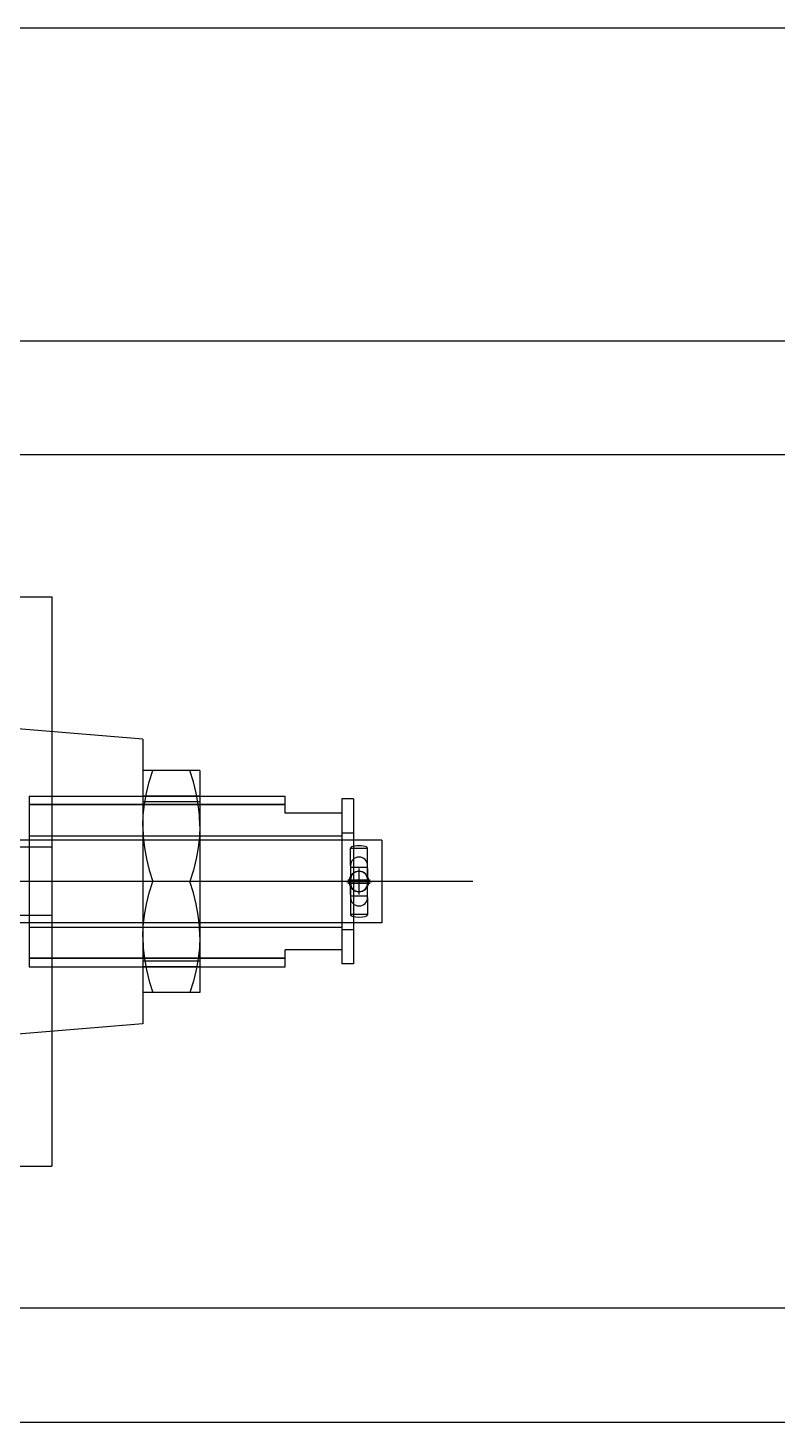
# Model space of a CAD drawing. Header units: millimetres. Extents: x -47382 to 204618, y -51045 to 127155.
# Drawn here: x 137850.4 to 137982.1, y 28276.9 to 28521.9 of the extents above; entities that cross this region are included whole.
import ezdxf

# ---------------------------------------------------------------- set-up
doc = ezdxf.new("R2010")
doc.units = ezdxf.units.MM
doc.header["$LTSCALE"] = 300
doc.header["$MEASUREMENT"] = 0
doc.layers.get('0').update_dxf_attribs({"linetype": 'CONTINUOUS'})
doc.layers.add('A-DETL-PEN8', color=8, linetype='CONTINUOUS')

# ---------------------------------------------------------------- blocks, each defined once
blk = doc.blocks.new('G$C69974227')
at = {"layer": 'A-DETL-PEN8'}
for p, q in [((2810.27, 4095.44, 51500), (5150.27, 4095.44, 51500)), ((5150.27, 4075.44, 51500), (2810.27, 4075.44, 51500)), ((2839.47, 4050.44, 51500), (2924.47, 4050.44, 51500)), ((2924.47, 4050.44, 51500), (2924.47, 4026.77, 51500)), ((2940.47, 4025.44, 51500), (2914.62, 4027.59, 51500)), ((2924.47, 4026.77, 51500), (2924.47, 4006.44, 51500)), ((2940.47, 4025.44, 51500), (2940.47, 4012.42, 51500)), ((2940.47, 4019.92, 51500), (2940.47, 4010.18, 51500)), ((2942.21, 4019.92, 51500), (2940.47, 4019.92, 51500)), ((2941.6, 4017.93, 51500), (2942.21, 4019.92, 51500)), ((2941.6, 4017.93, 51500), (2942.21, 4019.92, 51500)), ((2948.73, 4019.92, 51500), (2942.21, 4019.92, 51500)), ((2949.34, 4017.93, 51500), (2948.73, 4019.92, 51500)), ((2949.34, 4017.93, 51500), (2948.73, 4019.92, 51500)), ((2950.47, 4019.92, 51500), (2948.73, 4019.92, 51500)), ((2950.47, 4019.92, 51500), (2950.47, 4010.18, 51500)), ((2940.76, 4014.01, 51500), (2941.11, 4015.95, 51500)), ((2940.76, 4014.01, 51500), (2941.11, 4015.95, 51500)), ((2941.11, 4015.95, 51500), (2941.6, 4017.93, 51500)), ((2941.11, 4015.95, 51500), (2941.6, 4017.93, 51500)), ((2949.83, 4015.95, 51500), (2949.34, 4017.93, 51500)), ((2949.83, 4015.95, 51500), (2949.34, 4017.93, 51500)), ((2950.18, 4014.01, 51500), (2949.83, 4015.95, 51500)), ((2950.18, 4014.01, 51500), (2949.83, 4015.95, 51500)), ((2920.47, 4015.44, 51500), (2920.47, 3985.44, 51500)), ((2920.47, 4015.44, 51500), (2950.47, 4015.44, 51500)), ((2920.47, 4013.94, 51500), (2950.47, 4013.94, 51500)), ((2965.47, 4013.94, 51500), (2920.47, 4013.94, 51500)), ((2950.47, 4015.44, 51500), (2940.47, 4015.44, 51500)), ((2950.47, 4014.44, 51500), (2940.47, 4014.44, 51500)), ((2940.54, 4012.09, 51500), (2940.76, 4014.01, 51500)), ((2940.54, 4012.09, 51500), (2940.76, 4014.01, 51500)), ((2950.4, 4012.09, 51500), (2950.18, 4014.01, 51500)), ((2950.4, 4012.09, 51500), (2950.18, 4014.01, 51500)), ((2950.47, 4015.44, 51500), (2965.47, 4015.44, 51500)), ((2950.47, 4013.94, 51500), (2965.47, 4013.94, 51500)), ((2965.47, 4012.44, 51500), (2965.47, 4015.44, 51500)), ((2975.47, 4014.94, 51500), (2975.47, 3985.94, 51500)), ((2977.47, 4014.94, 51500), (2975.47, 4014.94, 51500)), ((2977.47, 4014.94, 51500), (2977.47, 4004.36, 51500)), ((2940.47, 4012.42, 51500), (2940.47, 3975.44, 51500)), ((2940.47, 4010.18, 51500), (2940.54, 4012.09, 51500)), ((2940.47, 4010.18, 51500), (2940.54, 4012.09, 51500)), ((2950.47, 4010.18, 51500), (2950.4, 4012.09, 51500)), ((2950.47, 4010.18, 51500), (2950.4, 4012.09, 51500)), ((2975.47, 4012.44, 51500), (2965.47, 4012.44, 51500)), ((2975.47, 4012.44, 51500), (2975.47, 3988.44, 51500)), ((2920.47, 4008.44, 51500), (2975.47, 4008.44, 51500)), ((2940.47, 4010.18, 51500), (2940.54, 4008.27, 51500)), ((2940.47, 4010.18, 51500), (2940.54, 4008.27, 51500)), ((2940.47, 4010.18, 51500), (2940.47, 3990.7, 51500)), ((2940.54, 4008.27, 51500), (2940.76, 4006.35, 51500)), ((2940.54, 4008.27, 51500), (2940.76, 4006.35, 51500)), ((2950.4, 4008.27, 51500), (2950.18, 4006.35, 51500)), ((2950.4, 4008.27, 51500), (2950.18, 4006.35, 51500)), ((2950.47, 4010.18, 51500), (2950.4, 4008.27, 51500)), ((2950.47, 4010.18, 51500), (2950.4, 4008.27, 51500)), ((2950.47, 4010.18, 51500), (2950.47, 3990.7, 51500)), ((2977.47, 4008.94, 51500), (2975.47, 4008.94, 51500)), ((2977.47, 4007.69, 51500), (2872.47, 4007.69, 51500)), ((2924.47, 4006.44, 51500), (2913.81, 4006.44, 51500)), ((2924.47, 4006.44, 51500), (2924.47, 3994.44, 51500)), ((2940.76, 4006.35, 51500), (2941.11, 4004.41, 51500)), ((2940.76, 4006.35, 51500), (2941.11, 4004.41, 51500)), ((2950.18, 4006.35, 51500), (2949.83, 4004.41, 51500)), ((2950.18, 4006.35, 51500), (2949.83, 4004.41, 51500)), ((2976.97, 4003.24, 51500), (2976.97, 4006.31, 51500)), ((2979.97, 4006.23, 51500), (2976.97, 4006.23, 51500)), ((2982.47, 4007.69, 51500), (2977.47, 4007.69, 51500)), ((2979.97, 4003.24, 51500), (2979.97, 4006.31, 51500)), ((2982.47, 4007.69, 51500), (2982.47, 4003.91, 51500)), ((2941.11, 4004.41, 51500), (2941.6, 4002.44, 51500)), ((2941.11, 4004.41, 51500), (2941.6, 4002.44, 51500)), ((2949.83, 4004.41, 51500), (2949.34, 4002.44, 51500)), ((2949.83, 4004.41, 51500), (2949.34, 4002.44, 51500)), ((2977.47, 4004.36, 51500), (2977.47, 3996.52, 51500)), ((2982.47, 4003.91, 51500), (2982.47, 3993.19, 51500)), ((2941.6, 4002.44, 51500), (2942.21, 4000.44, 51500)), ((2941.6, 4002.44, 51500), (2942.21, 4000.44, 51500)), ((2949.34, 4002.44, 51500), (2948.73, 4000.44, 51500)), ((2949.34, 4002.44, 51500), (2948.73, 4000.44, 51500)), ((2976.97, 4003.24, 51500), (2976.97, 4000.44, 51500)), ((2976.97, 4002.94, 51500), (2979.97, 4002.94, 51500)), ((2976.97, 4002.71, 51500), (2976.97, 4000.98, 51500)), ((2978.47, 3998.16, 51500), (2978.47, 4002.71, 51500)), ((2978.47, 3998.79, 51500), (2978.47, 4002.69, 51500)), ((2978.47, 3998.19, 51500), (2978.47, 4002.09, 51500)), ((2979.97, 4000.44, 51500), (2979.97, 4003.24, 51500)), ((2979.97, 4002.71, 51500), (2979.97, 4002.94, 51500)), ((2979.97, 4002.71, 51500), (2979.97, 4000.98, 51500)), ((2998.47, 4000.44, 51500), (2806.47, 4000.44, 51500)), ((2941.11, 3996.47, 51500), (2941.6, 3998.44, 51500)), ((2941.11, 3996.47, 51500), (2941.6, 3998.44, 51500)), ((2941.6, 3998.44, 51500), (2942.21, 4000.44, 51500)), ((2941.6, 3998.44, 51500), (2942.21, 4000.44, 51500)), ((2948.73, 4000.44, 51500), (2942.21, 4000.44, 51500)), ((2948.73, 4000.44, 51500), (2942.21, 4000.44, 51500)), ((2949.34, 3998.44, 51500), (2948.73, 4000.44, 51500)), ((2949.34, 3998.44, 51500), (2948.73, 4000.44, 51500)), ((2949.83, 3996.47, 51500), (2949.34, 3998.44, 51500)), ((2949.83, 3996.47, 51500), (2949.34, 3998.44, 51500)), ((2976.19, 4000.44, 51500), (2980.74, 4000.44, 51500)), ((2976.52, 4000.74, 51500), (2980.42, 4000.74, 51500)), ((2976.52, 4000.14, 51500), (2980.42, 4000.14, 51500)), ((2976.97, 4000.44, 51500), (2976.97, 3997.64, 51500)), ((2979.97, 4000.44, 51500), (2976.97, 4000.44, 51500)), ((2979.97, 4000.44, 51500), (2976.97, 4000.44, 51500)), ((2976.97, 3998.17, 51500), (2976.97, 3999.89, 51500)), ((2979.97, 3997.64, 51500), (2979.97, 4000.44, 51500)), ((2979.97, 3998.17, 51500), (2979.97, 3999.89, 51500)), ((2940.76, 3994.52, 51500), (2941.11, 3996.47, 51500)), ((2940.76, 3994.52, 51500), (2941.11, 3996.47, 51500)), ((2950.18, 3994.52, 51500), (2949.83, 3996.47, 51500)), ((2950.18, 3994.52, 51500), (2949.83, 3996.47, 51500)), ((2976.97, 3998.17, 51500), (2976.97, 3997.94, 51500)), ((2976.97, 3997.94, 51500), (2979.97, 3997.94, 51500)), ((2976.97, 3997.64, 51500), (2976.97, 3994.56, 51500)), ((2977.47, 3996.52, 51500), (2977.47, 3985.94, 51500)), ((2979.97, 3997.64, 51500), (2979.97, 3994.56, 51500)), ((2924.47, 3994.44, 51500), (2913.81, 3994.44, 51500)), ((2924.47, 3994.44, 51500), (2924.47, 3974.1, 51500)), ((2940.54, 3992.6, 51500), (2940.76, 3994.52, 51500)), ((2940.54, 3992.6, 51500), (2940.76, 3994.52, 51500)), ((2950.4, 3992.6, 51500), (2950.18, 3994.52, 51500)), ((2950.4, 3992.6, 51500), (2950.18, 3994.52, 51500)), ((2979.97, 3994.64, 51500), (2976.97, 3994.64, 51500)), ((2977.47, 3993.19, 51500), (2872.47, 3993.19, 51500)), ((2920.47, 3992.44, 51500), (2975.47, 3992.44, 51500)), ((2940.47, 3990.7, 51500), (2940.54, 3992.6, 51500)), ((2940.47, 3990.7, 51500), (2940.54, 3992.6, 51500)), ((2950.47, 3990.7, 51500), (2950.4, 3992.6, 51500)), ((2950.47, 3990.7, 51500), (2950.4, 3992.6, 51500)), ((2977.47, 3991.94, 51500), (2975.47, 3991.94, 51500)), ((2982.47, 3993.19, 51500), (2977.47, 3993.19, 51500)), ((2940.47, 3990.7, 51500), (2940.54, 3988.79, 51500)), ((2940.47, 3990.7, 51500), (2940.54, 3988.79, 51500)), ((2940.47, 3990.7, 51500), (2940.47, 3980.95, 51500)), ((2940.54, 3988.79, 51500), (2940.76, 3986.87, 51500)), ((2940.54, 3988.79, 51500), (2940.76, 3986.87, 51500)), ((2950.4, 3988.79, 51500), (2950.18, 3986.87, 51500)), ((2950.4, 3988.79, 51500), (2950.18, 3986.87, 51500)), ((2950.47, 3990.7, 51500), (2950.4, 3988.79, 51500)), ((2950.47, 3990.7, 51500), (2950.4, 3988.79, 51500)), ((2950.47, 3990.7, 51500), (2950.47, 3980.95, 51500)), ((2965.47, 3986.94, 51500), (2920.47, 3986.94, 51500)), ((2920.47, 3986.94, 51500), (2950.47, 3986.94, 51500)), ((2950.47, 3986.44, 51500), (2940.47, 3986.44, 51500)), ((2940.76, 3986.87, 51500), (2941.11, 3984.92, 51500)), ((2940.76, 3986.87, 51500), (2941.11, 3984.92, 51500)), ((2950.18, 3986.87, 51500), (2949.83, 3984.92, 51500)), ((2950.18, 3986.87, 51500), (2949.83, 3984.92, 51500)), ((2950.47, 3986.94, 51500), (2965.47, 3986.94, 51500)), ((2975.47, 3988.44, 51500), (2965.47, 3988.44, 51500)), ((2965.47, 3985.44, 51500), (2965.47, 3988.44, 51500)), ((2920.47, 3985.44, 51500), (2950.47, 3985.44, 51500)), ((2950.47, 3985.44, 51500), (2940.47, 3985.44, 51500)), ((2941.11, 3984.92, 51500), (2941.6, 3982.95, 51500)), ((2941.11, 3984.92, 51500), (2941.6, 3982.95, 51500)), ((2949.83, 3984.92, 51500), (2949.34, 3982.95, 51500)), ((2949.83, 3984.92, 51500), (2949.34, 3982.95, 51500)), ((2950.47, 3985.44, 51500), (2965.47, 3985.44, 51500)), ((2977.47, 3985.94, 51500), (2975.47, 3985.94, 51500)), ((2941.6, 3982.95, 51500), (2942.21, 3980.95, 51500)), ((2941.6, 3982.95, 51500), (2942.21, 3980.95, 51500)), ((2949.34, 3982.95, 51500), (2948.73, 3980.95, 51500)), ((2949.34, 3982.95, 51500), (2948.73, 3980.95, 51500)), ((2942.21, 3980.95, 51500), (2940.47, 3980.95, 51500)), ((2948.73, 3980.95, 51500), (2942.21, 3980.95, 51500)), ((2950.47, 3980.95, 51500), (2948.73, 3980.95, 51500)), ((2940.47, 3975.44, 51500), (2914.62, 3973.28, 51500)), ((2924.47, 3974.1, 51500), (2924.47, 3950.44, 51500)), ((2839.47, 3950.44, 51500), (2924.47, 3950.44, 51500)), ((5150.27, 3925.44, 51500), (2810.27, 3925.44, 51500)), ((2810.27, 3905.44, 51500), (5150.27, 3905.44, 51500))]:
    blk.add_line(p, q, dxfattribs=at)
at = {"layer": 'A-DETL-PEN8', "elevation": 51500}
blk.add_lwpolyline([(2901.77, 4150.44), (3891.77, 4150.44)], dxfattribs=at)
at = {"layer": 'A-DETL-PEN8'}
for centre, radius, start, end in [((2978.47, 4003.24, 51500), 1.5, 90, 180), ((2978.47, 4003.24, 51500), 1.5, 360, 90), ((2978.47, 4000.44, 51500), 1.75, 31.0056, 328.9945), ((2978.47, 4000.74, 51500), 1.5, 0, 180), ((2978.47, 4000.44, 51500), 1.75, 328.9945, 31.0056), ((2978.47, 4000.14, 51500), 1.5, 180, 0), ((2978.47, 3997.64, 51500), 1.5, 180, 270), ((2978.47, 3997.64, 51500), 1.5, 270, 360)]:
    blk.add_arc(centre, radius, start, end, dxfattribs=at)
for centre, start_param, end_param in [((2978.47, 4006.31, 51500), 0, 3.141593), ((2978.47, 3994.56, 51500), 3.141593, 6.283185)]:
    blk.add_ellipse(centre, major_axis=(1.5, 0), ratio=0.258819, start_param=start_param, end_param=end_param, dxfattribs=at)

msp = doc.modelspace()

# ---------------------------------------------------------------- block references
msp.add_blockref('G$C69974227', (134930.17, 24371.45, -103000))

doc.saveas('drawing.dxf')
